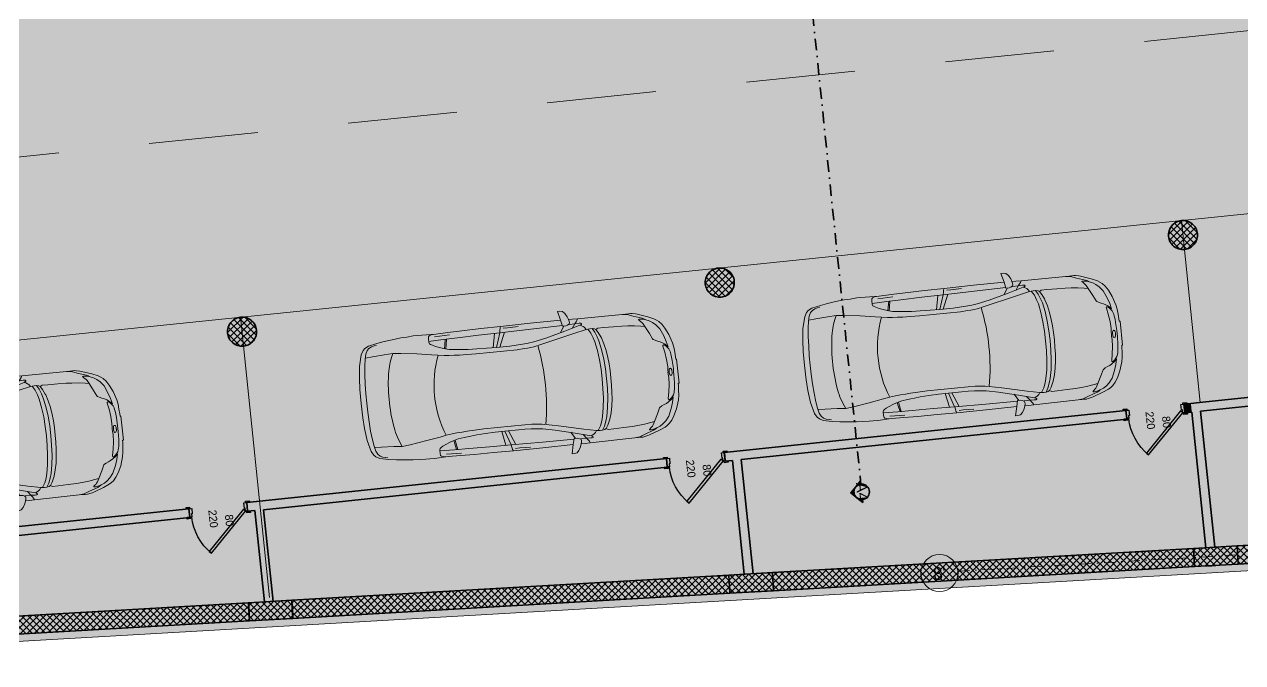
# Model space of a CAD drawing. Header units: millimetres. Extents: x 635850 to 824661, y -5878409 to -5774454.
# Drawn here: x 684148 to 700891, y -5825476 to -5816710 of the extents above; entities that cross this region are included whole.
import ezdxf

# ---------------------------------------------------------------- set-up
doc = ezdxf.new("R2010")
doc.units = ezdxf.units.MM
doc.header["$MEASUREMENT"] = 0
doc.linetypes.add('A - Long Dashed', pattern=[2750, 1500, -1250])
doc.linetypes.add('Dot & Dashed', pattern=[335.138881, 158.75, -88.194444, 0, -88.194437])
for name, color, linetype, lineweight in [('0_Pen_No__1', 7, 'Continuous', 13), ('0_Pen_No__22', 8, 'Continuous', 35), ('A - Ndertesa 3 -Muret_Pen_No__22', 8, 'Continuous', 35), ('A - Ndertesa 6 - Vijat e Bodrumit_Pen_No__1', 7, 'Continuous', 13), ('A-Ndertesa 3-Fill Bodrumi_Pen_No__121', 255, 'Continuous', 0), ('A-Ndertesa 3-Fill Bodrumi_Pen_No__2', 8, 'Continuous', 15), ('A-Ndertesa 3-Shyllat ndihmese_Pen_No__101', 252, 'Continuous', 13), ('A-Ndertesa 3-Shyllat ndihmese_Pen_No__22', 8, 'Continuous', 35), ('ARCHICAD Doors_Pen_No__22', 8, 'Continuous', 35), ('ARCHICAD Doors_Pen_No__42', 8, 'Continuous', 25)]:
    doc.layers.add(name, color=color, linetype=linetype, lineweight=lineweight)
for name, color, linetype, lineweight, true_color in [('0_Pen_No__102', 7, 'Continuous', 13, 0xcccccc), ('0_Pen_No__82', 7, 'Continuous', 20, 0xaaaaaa), ('A - Ndertesa 1 - Veturat_Pen_No__102', 7, 'Continuous', 13, 0xcccccc), ('A - Ndertesa 3 - Bodrumi -1_Pen_No__102', 7, 'Continuous', 13, 0xcccccc), ('A - Ndertesa 3 - Veturat_Pen_No__102', 7, 'Continuous', 13, 0xcccccc), ('A - Ndertesa 3 -Muret_Pen_No__82', 7, 'Continuous', 20, 0xaaaaaa), ('A-Ndertesa 3-Prerjet_Pen_No__8', 7, 'Continuous', 35, 0xa80f02), ('ARCHICAD Door Markers_Pen_No__112', 7, 'Continuous', 13, 0xd5aaaa)]:
    doc.layers.add(name, color=color, linetype=linetype, lineweight=lineweight, true_color=true_color)
for name, color, linetype in [('A - Ndertesa 3 -Muret', 7, 'Continuous'), ('A-Ndertesa 3-Prerjet', 7, 'Continuous'), ('A-Ndertesa 3-Shyllat ndihmese', 7, 'Continuous'), ('ARCHICAD Door Markers', 7, 'Continuous'), ('ARCHICAD Doors', 7, 'Continuous')]:
    doc.layers.add(name, color=color, linetype=linetype)
doc.styles.add('GENERATED_STYLE_1', font='GOTHIC.TTF')
doc.styles.add('GENERATED_STYLE_2', font='arial.ttf')
pattern_1 = [(45, (664183.82, -5827429.525), (-45.96194, 45.96194), []), (135, (664183.82, -5827429.525), (45.96194, 45.96194), [])]

# ---------------------------------------------------------------- blocks, each defined once
blk = doc.blocks.new('Wall_92', base_point=(706796, -5823780))
at = {"layer": 'A - Ndertesa 3 -Muret_Pen_No__82', "linetype": 'Continuous', "lineweight": 20, "true_color": 0xaaaaaa}
h = blk.add_hatch(dxfattribs=at)
h.set_pattern_fill('Concrete_Block', color=253, style=0, pattern_type=2)
h.set_pattern_definition(pattern_1)
h.paths.add_polyline_path([(700816, -5823873), (700830, -5824123), (706796, -5823780), (706795, -5823779), (706385, -5823802), (706370, -5823554)])
h = blk.add_hatch(dxfattribs=at)
h.set_pattern_fill('Concrete_Block', color=253, style=0, pattern_type=2)
h.set_pattern_definition(pattern_1)
h.paths.add_polyline_path([(694429, -5824240), (694443, -5824490), (700231, -5824157), (700217, -5823908)])
h = blk.add_hatch(dxfattribs=at)
h.set_pattern_fill('Concrete_Block', color=253, style=0, pattern_type=2)
h.set_pattern_definition(pattern_1)
h.paths.add_polyline_path([(687825, -5824620), (687839, -5824869), (693844, -5824524), (693830, -5824275)])
h = blk.add_hatch(dxfattribs=at)
h.set_pattern_fill('Concrete_Block', color=253, style=0, pattern_type=2)
h.set_pattern_definition(pattern_1)
h.paths.add_polyline_path([(679610, -5825333), (679131, -5825361), (679132, -5825369), (687240, -5824904), (687226, -5824654), (679596, -5825092)])
at = {"layer": 'A - Ndertesa 3 -Muret_Pen_No__22', "color": 8, "linetype": 'Continuous', "lineweight": 35, "flags": 128}
for points in [[(706370, -5823554), (700816, -5823873)], [(700217, -5823908), (694429, -5824240)], [(700830, -5824123), (706796, -5823780)], [(694443, -5824490), (700231, -5824157)], [(693830, -5824275), (687825, -5824620)], [(687839, -5824869), (693844, -5824524)], [(687226, -5824654), (679596, -5825092)], [(679132, -5825369), (687240, -5824904)]]:
    blk.add_lwpolyline(points, dxfattribs=at)
blk = doc.blocks.new('Door 25')
at = {"layer": 'ARCHICAD Doors_Pen_No__22', "color": 8, "linetype": 'Continuous', "lineweight": 35}
for p, q in [((-400, 5), (-437, 5)), ((-400, 5), (-437, 5)), ((-400, 0), (-400, 5)), ((-400, 0), (-400, 5)), ((-400, -115), (-400, 0)), ((-400, -115), (-400, 0)), ((400, 0), (400, 5)), ((400, 0), (400, 5)), ((400, 5), (437, 5)), ((400, 5), (437, 5)), ((400, -115), (400, 0)), ((400, -115), (400, 0)), ((-400, -115), (-437, -115)), ((-400, -115), (-437, -115)), ((400, -115), (437, -115)), ((400, -115), (437, -115))]:
    blk.add_line(p, q, dxfattribs=at)
at = {"layer": 'ARCHICAD Doors_Pen_No__42', "color": 8, "linetype": 'Continuous', "lineweight": 25}
for p, q in [((-182, 498), (-154, 526)), ((-154, 526), (372, 0)), ((344, -28), (-182, 498)), ((-387, 24), (-437, 24)), ((-437, 24), (-437, 5)), ((-437, 5), (-387, 5)), ((-375, 5), (-400, 5)), ((-400, 5), (-400, 0)), ((-400, 0), (-375, 0)), ((-372, 0), (-400, 0)), ((-400, 0), (-400, -115)), ((-387, 5), (-387, 24)), ((-375, 0), (-375, 5)), ((-372, -40), (-372, 0)), ((372, 0), (344, -28)), ((400, 0), (372, 0)), ((372, 0), (372, -40)), ((400, 5), (375, 5)), ((375, 5), (375, 0)), ((375, 0), (400, 0)), ((437, 24), (387, 24)), ((387, 24), (387, 5)), ((387, 5), (437, 5)), ((400, 0), (400, 5)), ((400, -115), (400, 0)), ((437, 5), (437, 24)), ((-387, -115), (-437, -115)), ((-437, -115), (-437, -134)), ((-437, -134), (-387, -134)), ((-400, -115), (-360, -115)), ((-387, -134), (-387, -115)), ((-360, -40), (-372, -40)), ((-360, -115), (-360, -40)), ((372, -40), (360, -40)), ((360, -40), (360, -115)), ((360, -115), (400, -115)), ((437, -115), (387, -115)), ((387, -115), (387, -134)), ((387, -134), (437, -134)), ((437, -134), (437, -115))]:
    blk.add_line(p, q, dxfattribs=at)
blk.add_arc((372, 0), 744, 135, 180, dxfattribs=at)
blk = doc.blocks.new('D Marker 25_2')
at = {"layer": 'ARCHICAD Door Markers_Pen_No__112', "color": 9, "lineweight": 13, "true_color": 0xd5aaaa, "char_height": 110, "attachment_point": 7, "rotation": 90, "style": 'GENERATED_STYLE_1'}
for s, insert in [('\\A1;{\\pql;\\pt0;\\fCentury Gothic|b0|i0|c0|p34;80\\fCentury Gothic|b0|i0|c0|p34;\\A1{\\H.66x;\\S^  ;}\\fCentury Gothic|b0|i0|c0|p34;\\fCentury Gothic|b0|i0|c0|p34;}', (-52, 16)), ('\\A1;{\\pql;\\pt0;\\fCentury Gothic|b0|i0|c0|p34;220\\fCentury Gothic|b0|i0|c0|p34;\\A1{\\H.66x;\\S^  ;}\\fCentury Gothic|b0|i0|c0|p34;\\fCentury Gothic|b0|i0|c0|p34;}', (168, -70))]:
    blk.add_mtext(s, dxfattribs=dict(at, insert=insert))
blk = doc.blocks.new('Wall_119', base_point=(706735, -5821229))
at = {"layer": '0_Pen_No__102', "linetype": 'Continuous', "lineweight": 0, "true_color": 0xcccccc}
for points in [[(700299, -5821904), (700311, -5822024), (705737, -5821455), (705725, -5821335)], [(700083, -5821927), (700095, -5822046), (700192, -5822036), (700180, -5821917)], [(693767, -5822590), (693780, -5822709), (699300, -5822130), (699287, -5822011)], [(687204, -5823278), (687216, -5823397), (692984, -5822792), (692972, -5822673)], [(682397, -5823782), (682410, -5823902), (686420, -5823481), (686408, -5823362)]]:
    blk.add_hatch(color=254, dxfattribs=at).paths.add_polyline_path(points)
at = {"layer": '0_Pen_No__22', "color": 8, "linetype": 'Continuous', "lineweight": 35}
for p, q in [((700083, -5821927), (700120, -5821923)), ((700083, -5821927), (700095, -5822042)), ((699287, -5822011), (699250, -5822014)), ((699287, -5822011), (699299, -5822125)), ((700095, -5822042), (700095, -5822046)), ((700095, -5822046), (700132, -5822043)), ((699300, -5822130), (699263, -5822134)), ((699299, -5822125), (699300, -5822130)), ((693767, -5822590), (693804, -5822586)), ((693767, -5822590), (693779, -5822704)), ((692972, -5822673), (692935, -5822677)), ((692972, -5822673), (692984, -5822787)), ((693779, -5822704), (693780, -5822709)), ((693780, -5822709), (693817, -5822705)), ((692984, -5822792), (692948, -5822796)), ((692984, -5822787), (692984, -5822792)), ((686408, -5823362), (686371, -5823365)), ((686408, -5823362), (686420, -5823476)), ((687204, -5823278), (687240, -5823274)), ((687204, -5823278), (687216, -5823393)), ((687216, -5823393), (687216, -5823397)), ((687216, -5823397), (687253, -5823394)), ((686420, -5823481), (686384, -5823485)), ((686420, -5823476), (686420, -5823481))]:
    blk.add_line(p, q, dxfattribs=at)
at = {"layer": '0_Pen_No__22', "color": 8, "linetype": 'Continuous', "lineweight": 35, "flags": 128}
for points in [[(705725, -5821335), (700299, -5821904)], [(700311, -5822024), (705737, -5821455)], [(700180, -5821917), (700083, -5821927)], [(699287, -5822011), (693767, -5822590)], [(700095, -5822046), (700192, -5822036)], [(693999, -5822686), (699300, -5822130)], [(692972, -5822673), (687204, -5823278)], [(693780, -5822709), (693879, -5822699)], [(687435, -5823375), (692984, -5822792)], [(686408, -5823362), (682397, -5823782)], [(687216, -5823397), (687316, -5823387)], [(682410, -5823902), (686420, -5823481)]]:
    blk.add_lwpolyline(points, dxfattribs=at)
at = {"layer": 'ARCHICAD Door Markers', "color": 161, "lineweight": 25, "true_color": 0x40a5ff, "rotation": 185.9883598797907}
for p in [(699697, -5822088), (693382, -5822751), (686818, -5823439)]:
    blk.add_blockref('D Marker 25_2', p, dxfattribs=at)
at = {"layer": 'ARCHICAD Doors', "color": 21, "linetype": 'Continuous', "lineweight": 18, "true_color": 0xff9955, "xscale": -0.9999999999999997, "zscale": 1000, "rotation": 185.9883598797907}
for p in [(699697, -5822083), (693382, -5822746), (686818, -5823434)]:
    blk.add_blockref('Door 25', p, dxfattribs=at)
blk = doc.blocks.new('Wall_122', base_point=(687363, -5823261))
at = {"layer": '0_Pen_No__102', "linetype": 'Continuous', "lineweight": 0, "true_color": 0xcccccc}
blk.add_hatch(color=254, dxfattribs=at).paths.add_polyline_path([(687316, -5823387), (687447, -5824641), (687567, -5824635), (687435, -5823375)])
at = {"layer": '0_Pen_No__22', "color": 8, "linetype": 'Continuous', "lineweight": 35, "flags": 128}
for points in [[(687316, -5823387), (687447, -5824641)], [(687567, -5824635), (687435, -5823375)]]:
    blk.add_lwpolyline(points, dxfattribs=at)
blk = doc.blocks.new('Wall_123', base_point=(693927, -5822573))
at = {"layer": '0_Pen_No__102', "linetype": 'Continuous', "lineweight": 0, "true_color": 0xcccccc}
blk.add_hatch(color=254, dxfattribs=at).paths.add_polyline_path([(693879, -5822699), (694043, -5824262), (694163, -5824256), (693999, -5822686)])
at = {"layer": '0_Pen_No__22', "color": 8, "linetype": 'Continuous', "lineweight": 35, "flags": 128}
for points in [[(693879, -5822699), (694043, -5824262)], [(694163, -5824256), (693999, -5822686)]]:
    blk.add_lwpolyline(points, dxfattribs=at)
blk = doc.blocks.new('Wall_124', base_point=(700239, -5821911))
at = {"layer": '0_Pen_No__102', "linetype": 'Continuous', "lineweight": 0, "true_color": 0xcccccc}
for points in [[(700299, -5821904), (700180, -5821917), (700387, -5823898), (700507, -5823891)], [(700524, -5824141), (700414, -5824147), (700414, -5824152)]]:
    blk.add_hatch(color=254, dxfattribs=at).paths.add_polyline_path(points)
at = {"layer": '0_Pen_No__22', "color": 8, "linetype": 'Continuous', "lineweight": 35, "flags": 128}
for points in [[(700299, -5821904), (700180, -5821917)], [(700180, -5821917), (700180, -5821917)], [(700299, -5821904), (700299, -5821904)], [(700192, -5822036), (700387, -5823898)], [(700507, -5823891), (700311, -5822024)], [(700414, -5824152), (700524, -5824141)], [(700414, -5824147), (700414, -5824152)]]:
    blk.add_lwpolyline(points, dxfattribs=at)
blk = doc.blocks.new('Column_144', base_point=(700072, -5819603))
at = {"layer": 'A-Ndertesa 3-Shyllat ndihmese_Pen_No__101', "linetype": 'Continuous', "lineweight": 13}
h = blk.add_hatch(dxfattribs=at)
h.set_pattern_fill('Concrete_Block', color=252, style=0, pattern_type=2)
h.set_pattern_definition(pattern_1)
h.paths.add_polyline_path([(699873, -5819624, 0.414214), (700092, -5819802, 0.414214), (700270, -5819583, 0.414214), (700051, -5819404, 0.414214)])
at = {"layer": 'A-Ndertesa 3-Shyllat ndihmese_Pen_No__22', "color": 8, "linetype": 'Continuous', "lineweight": 35, "flags": 128}
blk.add_lwpolyline([(699873, -5819624, 0.414214), (700092, -5819802, 0.414214), (700270, -5819583, 0.414214), (700051, -5819404, 0.414214)], format="xyb", close=True, dxfattribs=at)
blk = doc.blocks.new('Column_145', base_point=(693705, -5820256))
at = {"layer": 'A-Ndertesa 3-Shyllat ndihmese_Pen_No__101', "linetype": 'Continuous', "lineweight": 13}
h = blk.add_hatch(dxfattribs=at)
h.set_pattern_fill('Concrete_Block', color=252, style=0, pattern_type=2)
h.set_pattern_definition(pattern_1)
h.paths.add_polyline_path([(693506, -5820277, 0.414214), (693725, -5820455, 0.414214), (693904, -5820236, 0.414214), (693685, -5820057, 0.414214)])
at = {"layer": 'A-Ndertesa 3-Shyllat ndihmese_Pen_No__22', "color": 8, "linetype": 'Continuous', "lineweight": 35, "flags": 128}
blk.add_lwpolyline([(693506, -5820277, 0.414214), (693725, -5820455, 0.414214), (693904, -5820236, 0.414214), (693685, -5820057, 0.414214)], format="xyb", close=True, dxfattribs=at)
blk = doc.blocks.new('Column_146', base_point=(687140, -5820930))
at = {"layer": 'A-Ndertesa 3-Shyllat ndihmese_Pen_No__101', "linetype": 'Continuous', "lineweight": 13}
h = blk.add_hatch(dxfattribs=at)
h.set_pattern_fill('Concrete_Block', color=252, style=0, pattern_type=2)
h.set_pattern_definition(pattern_1)
h.paths.add_polyline_path([(686941, -5820950, 0.414214), (687160, -5821129, 0.414214), (687339, -5820909, 0.414214), (687119, -5820731, 0.414214)])
at = {"layer": 'A-Ndertesa 3-Shyllat ndihmese_Pen_No__22', "color": 8, "linetype": 'Continuous', "lineweight": 35, "flags": 128}
blk.add_lwpolyline([(686941, -5820950, 0.414214), (687160, -5821129, 0.414214), (687339, -5820909, 0.414214), (687119, -5820731, 0.414214)], format="xyb", close=True, dxfattribs=at)
blk = doc.blocks.new('Column_149', base_point=(700524, -5824015))
at = {"layer": 'A-Ndertesa 3-Shyllat ndihmese_Pen_No__101', "linetype": 'Continuous', "lineweight": 13}
h = blk.add_hatch(dxfattribs=at)
h.set_pattern_fill('Concrete_Block', color=252, style=0, pattern_type=2)
h.set_pattern_definition(pattern_1)
h.paths.add_polyline_path([(700231, -5824157), (700830, -5824123), (700816, -5823873), (700217, -5823908)])
at = {"layer": 'A-Ndertesa 3-Shyllat ndihmese_Pen_No__22', "color": 8, "linetype": 'Continuous', "lineweight": 35, "flags": 128}
blk.add_lwpolyline([(700231, -5824157), (700830, -5824123), (700816, -5823873), (700217, -5823908)], close=True, dxfattribs=at)
blk = doc.blocks.new('Column_150', base_point=(694137, -5824382))
at = {"layer": 'A-Ndertesa 3-Shyllat ndihmese_Pen_No__101', "linetype": 'Continuous', "lineweight": 13}
h = blk.add_hatch(dxfattribs=at)
h.set_pattern_fill('Concrete_Block', color=252, style=0, pattern_type=2)
h.set_pattern_definition(pattern_1)
h.paths.add_polyline_path([(693844, -5824524), (694443, -5824490), (694429, -5824240), (693830, -5824275)])
at = {"layer": 'A-Ndertesa 3-Shyllat ndihmese_Pen_No__22', "color": 8, "linetype": 'Continuous', "lineweight": 35, "flags": 128}
blk.add_lwpolyline([(693844, -5824524), (694443, -5824490), (694429, -5824240), (693830, -5824275)], close=True, dxfattribs=at)
blk = doc.blocks.new('Column_151', base_point=(687532, -5824762))
at = {"layer": 'A-Ndertesa 3-Shyllat ndihmese_Pen_No__101', "linetype": 'Continuous', "lineweight": 13}
h = blk.add_hatch(dxfattribs=at)
h.set_pattern_fill('Concrete_Block', color=252, style=0, pattern_type=2)
h.set_pattern_definition(pattern_1)
h.paths.add_polyline_path([(687240, -5824904), (687839, -5824869), (687825, -5824620), (687226, -5824654)])
at = {"layer": 'A-Ndertesa 3-Shyllat ndihmese_Pen_No__22', "color": 8, "linetype": 'Continuous', "lineweight": 35, "flags": 128}
blk.add_lwpolyline([(687240, -5824904), (687839, -5824869), (687825, -5824620), (687226, -5824654)], close=True, dxfattribs=at)
blk = doc.blocks.new('Car 05 25')
at = {"layer": 'A - Ndertesa 1 - Veturat_Pen_No__102', "color": 254, "linetype": 'Continuous', "lineweight": 13, "true_color": 0xcccccc}
for p, q in [((139, 832), (165, 840)), ((165, 840), (195, 844)), ((195, 844), (231, 846)), ((1121, 838), (1120, 836)), ((1130, 859), (1121, 838)), ((1958, 858), (1977, 777)), ((2075, 836), (2068, 858)), ((2182, 834), (2193, 856)), ((2808, 853), (2877, 843)), ((2877, 843), (2954, 814)), ((-768, 602), (-751, 670)), ((-729, 716), (-751, 670)), ((-701, 743), (-729, 716)), ((-665, 761), (-701, 743)), ((-627, 772), (-665, 761)), ((-595, 778), (-627, 772)), ((125, 791), (129, 820)), ((126, 744), (125, 791)), ((327, 762), (125, 756)), ((132, 723), (126, 744)), ((129, 820), (139, 832)), ((147, 711), (132, 723)), ((171, 697), (147, 711)), ((213, 677), (171, 697)), ((211, 809), (418, 816)), ((266, 655), (213, 677)), ((522, 765), (327, 762)), ((339, 683), (330, 634)), ((355, 762), (339, 683)), ((357, 683), (347, 629)), ((373, 763), (357, 683)), ((814, 769), (522, 765)), ((1109, 774), (814, 769)), ((1036, 773), (997, 579)), ((1042, 578), (1108, 774)), ((1173, 775), (1090, 578)), ((1115, 809), (1109, 774)), ((1109, 774), (1538, 780)), ((1120, 833), (1115, 809)), ((1120, 836), (1120, 833)), ((1163, 830), (1220, 829)), ((1220, 829), (1370, 831)), ((1538, 780), (1975, 786)), ((2000, 702), (1730, 634)), ((1939, 686), (1996, 777)), ((1977, 777), (2020, 777)), ((2000, 702), (2214, 763)), ((2020, 777), (2044, 783)), ((2044, 783), (2063, 792)), ((2063, 792), (2070, 800)), ((2069, 788), (2065, 794)), ((2069, 788), (2148, 790)), ((2070, 800), (2075, 809)), ((2075, 809), (2075, 836)), ((2107, 732), (2148, 790)), ((2122, 660), (2294, 698)), ((2148, 790), (2167, 814)), ((2148, 790), (2206, 792)), ((2167, 814), (2182, 834)), ((2206, 792), (2227, 791)), ((2227, 770), (2214, 763)), ((2214, 763), (2238, 752)), ((2227, 791), (2233, 790)), ((2234, 774), (2227, 770)), ((2233, 790), (2238, 787)), ((2238, 777), (2234, 774)), ((2241, 784), (2238, 787)), ((2238, 777), (2241, 781)), ((2238, 752), (2259, 740)), ((2241, 781), (2241, 784)), ((2259, 740), (2269, 731)), ((2269, 731), (2279, 722)), ((2279, 722), (2294, 698)), ((2294, 698), (2317, 701)), ((2294, 698), (2294, 698)), ((2317, 701), (2346, 703)), ((2355, 640), (2317, 701)), ((2346, 703), (2379, 702)), ((2410, 649), (2379, 702)), ((2379, 702), (2411, 694)), ((2411, 694), (2411, 694)), ((2429, 682), (2411, 694)), ((2429, 682), (2457, 700)), ((2429, 682), (2429, 682)), ((2429, 682), (2457, 640)), ((2457, 700), (2535, 698)), ((2535, 698), (2535, 698)), ((2535, 698), (2673, 696)), ((2673, 696), (2787, 691)), ((2787, 691), (2868, 687)), ((2868, 687), (2960, 679)), ((2960, 679), (2868, 687)), ((2904, 833), (2905, 833)), ((2954, 814), (3076, 775)), ((2960, 679), (3047, 666)), ((3022, 758), (3024, 762)), ((3024, 754), (3022, 758)), ((3024, 762), (3035, 765)), ((3038, 743), (3024, 754)), ((3035, 765), (3047, 764)), ((3051, 731), (3038, 743)), ((3047, 764), (3061, 763)), ((3065, 715), (3051, 731)), ((3061, 763), (3090, 757)), ((3077, 698), (3065, 715)), ((3100, 763), (3076, 775)), ((3100, 657), (3077, 698)), ((3090, 757), (3108, 751)), ((3114, 753), (3100, 763)), ((3108, 751), (3123, 746)), ((3123, 746), (3114, 753)), ((3170, 727), (3123, 746)), ((3212, 701), (3170, 727)), ((3254, 663), (3212, 701)), ((-783, 510), (-795, 391)), ((-768, 602), (-783, 510)), ((-764, 617), (-666, 624)), ((-666, 624), (-501, 634)), ((-501, 634), (-383, 642)), ((-383, 642), (-274, 631)), ((-274, 631), (-56, 601)), ((-56, 601), (146, 567)), ((146, 567), (233, 552)), ((233, 552), (315, 541)), ((319, 636), (266, 655)), ((315, 541), (384, 535)), ((393, 618), (319, 636)), ((384, 535), (454, 530)), ((475, 607), (393, 618)), ((454, 530), (526, 526)), ((521, 602), (475, 607)), ((570, 597), (521, 602)), ((526, 526), (628, 522)), ((653, 591), (570, 597)), ((628, 522), (757, 518)), ((773, 585), (653, 591)), ((757, 518), (1323, 518)), ((907, 580), (773, 585)), ((1042, 578), (907, 580)), ((1228, 578), (1042, 578)), ((1316, 580), (1228, 578)), ((1403, 584), (1316, 580)), ((1323, 518), (1420, 522)), ((1484, 590), (1403, 584)), ((1420, 522), (1467, 524)), ((1467, 524), (1511, 528)), ((1562, 601), (1484, 590)), ((1511, 528), (1554, 533)), ((1554, 533), (1597, 541)), ((1730, 634), (1562, 601)), ((1597, 541), (1597, 541)), ((1611, 544), (1780, 582)), ((1780, 582), (1953, 621)), ((1953, 621), (2122, 660)), ((2380, 575), (2355, 640)), ((2397, 514), (2380, 575)), ((2419, 396), (2397, 514)), ((2436, 583), (2410, 649)), ((2454, 522), (2436, 583)), ((2478, 401), (2454, 522)), ((2457, 640), (2487, 574)), ((2487, 574), (2492, 562)), ((2492, 562), (2518, 477)), ((3047, 666), (3100, 657)), ((3153, 554), (3100, 657)), ((3190, 476), (3153, 554)), ((3302, 603), (3254, 663)), ((3302, 603), (3346, 501)), ((-795, 391), (-802, 259)), ((2434, 266), (2419, 396)), ((2494, 269), (2478, 401)), ((2518, 477), (2538, 384)), ((2538, 384), (2551, 286)), ((3199, 467), (3190, 476)), ((3221, 454), (3199, 467)), ((3256, 439), (3221, 454)), ((3288, 425), (3256, 439)), ((3319, 408), (3288, 425)), ((3353, 384), (3319, 408)), ((3325, 377), (3321, 370)), ((3321, 370), (3321, 362)), ((3321, 362), (3338, 277)), ((3328, 380), (3325, 377)), ((3338, 379), (3328, 380)), ((3364, 358), (3338, 379)), ((3346, 501), (3374, 420)), ((3377, 360), (3353, 384)), ((3397, 316), (3364, 358)), ((3391, 344), (3374, 420)), ((3391, 344), (3377, 360)), ((-802, 259), (-807, 125)), ((2442, 132), (2434, 266)), ((2503, 133), (2494, 269)), ((2551, 286), (2560, 194)), ((2560, 194), (2564, 101)), ((3338, 277), (3352, 173)), ((3352, 173), (3358, 76)), ((3408, 289), (3397, 316)), ((3408, 289), (3414, 267)), ((3414, 267), (3418, 243)), ((3418, 243), (3424, 201)), ((3424, 201), (3428, 152)), ((-807, 125), (-808, 0)), ((-807, -125), (-808, 0)), ((2444, 0), (2442, 132)), ((2444, 0), (2442, -132)), ((2506, 0), (2503, 133)), ((2564, 101), (2566, 0)), ((2564, -101), (2566, 0)), ((3354, 28), (3358, 76)), ((3354, 28), (3354, -1)), ((3354, -28), (3354, 1)), ((3371, 12), (3370, -1)), ((3371, -12), (3370, 1)), ((3372, 24), (3371, 12)), ((3376, 39), (3372, 24)), ((3382, 47), (3376, 39)), ((3386, 48), (3382, 47)), ((3386, 48), (3394, 48)), ((3399, 47), (3394, 48)), ((3404, 39), (3399, 47)), ((3404, 39), (3408, 24)), ((3408, 24), (3410, 8)), ((3410, 8), (3410, 0)), ((3432, 40), (3428, 152)), ((3432, 57), (3432, 57)), ((3432, 0), (3432, 40)), ((3432, 0), (3432, -40)), ((-802, -259), (-807, -125)), ((2442, -132), (2434, -266)), ((2503, -133), (2494, -269)), ((2506, 0), (2503, -133)), ((2560, -194), (2564, -101)), ((3352, -173), (3358, -76)), ((3354, -28), (3358, -76)), ((3372, -24), (3371, -12)), ((3376, -39), (3372, -24)), ((3382, -47), (3376, -39)), ((3386, -48), (3382, -47)), ((3386, -48), (3394, -48)), ((3399, -47), (3394, -48)), ((3404, -39), (3399, -47)), ((3404, -39), (3408, -24)), ((3408, -24), (3410, -8)), ((3410, -8), (3410, 0)), ((3424, -201), (3428, -152)), ((3432, -40), (3428, -152)), ((3432, -57), (3432, -57)), ((-795, -391), (-802, -259)), ((2434, -266), (2419, -396)), ((2494, -269), (2478, -401)), ((2538, -384), (2551, -286)), ((2551, -286), (2560, -194)), ((3321, -362), (3338, -277)), ((3338, -277), (3352, -173)), ((3397, -316), (3364, -358)), ((3408, -289), (3397, -316)), ((3408, -289), (3414, -267)), ((3414, -267), (3418, -243)), ((3418, -243), (3424, -201)), ((-783, -510), (-795, -391)), ((2419, -396), (2397, -514)), ((2478, -401), (2454, -522)), ((2492, -562), (2518, -477)), ((2518, -477), (2538, -384)), ((3190, -476), (3153, -554)), ((3199, -467), (3190, -476)), ((3221, -454), (3199, -467)), ((3256, -439), (3221, -454)), ((3288, -425), (3256, -439)), ((3319, -408), (3288, -425)), ((3302, -603), (3346, -501)), ((3353, -384), (3319, -408)), ((3321, -370), (3321, -362)), ((3325, -377), (3321, -370)), ((3328, -380), (3325, -377)), ((3338, -379), (3328, -380)), ((3364, -358), (3338, -379)), ((3346, -501), (3374, -420)), ((3377, -360), (3353, -384)), ((3391, -344), (3374, -420)), ((3391, -344), (3377, -360)), ((-768, -602), (-783, -510)), ((-768, -602), (-751, -670)), ((-764, -617), (-666, -624)), ((-666, -624), (-501, -634)), ((-501, -634), (-383, -642)), ((-383, -642), (-274, -631)), ((-274, -631), (-56, -601)), ((-56, -601), (146, -567)), ((146, -567), (233, -552)), ((266, -655), (213, -677)), ((233, -552), (315, -541)), ((319, -636), (266, -655)), ((315, -541), (384, -535)), ((393, -618), (319, -636)), ((339, -683), (330, -634)), ((357, -683), (347, -629)), ((384, -535), (454, -530)), ((475, -607), (393, -618)), ((454, -530), (526, -526)), ((521, -602), (475, -607)), ((570, -597), (521, -602)), ((526, -526), (628, -522)), ((653, -591), (570, -597)), ((628, -522), (757, -518)), ((773, -585), (653, -591)), ((757, -518), (1323, -518)), ((907, -580), (773, -585)), ((1042, -578), (907, -580)), ((1036, -773), (997, -579)), ((1042, -578), (1108, -774)), ((1228, -578), (1042, -578)), ((1173, -775), (1090, -578)), ((1316, -580), (1228, -578)), ((1403, -584), (1316, -580)), ((1323, -518), (1420, -522)), ((1484, -590), (1403, -584)), ((1420, -522), (1467, -524)), ((1467, -524), (1511, -528)), ((1562, -601), (1484, -590)), ((1511, -528), (1554, -533)), ((1554, -533), (1597, -541)), ((1730, -634), (1562, -601)), ((1597, -541), (1597, -541)), ((1611, -544), (1780, -582)), ((2000, -702), (1730, -634)), ((1780, -582), (1953, -621)), ((1953, -621), (2122, -660)), ((2122, -660), (2294, -698)), ((2355, -640), (2317, -701)), ((2380, -575), (2355, -640)), ((2410, -649), (2379, -702)), ((2397, -514), (2380, -575)), ((2436, -583), (2410, -649)), ((2429, -682), (2457, -640)), ((2454, -522), (2436, -583)), ((2457, -640), (2487, -574)), ((2487, -574), (2492, -562)), ((2960, -679), (3047, -666)), ((3047, -666), (3100, -657)), ((3100, -657), (3077, -698)), ((3153, -554), (3100, -657)), ((3254, -663), (3212, -701)), ((3302, -603), (3254, -663)), ((-729, -716), (-751, -670)), ((-701, -743), (-729, -716)), ((-665, -761), (-701, -743)), ((-627, -772), (-665, -761)), ((-595, -778), (-627, -772)), ((126, -744), (125, -791)), ((327, -762), (125, -756)), ((125, -791), (129, -820)), ((132, -723), (126, -744)), ((129, -820), (139, -832)), ((147, -711), (132, -723)), ((139, -832), (165, -840)), ((171, -697), (147, -711)), ((213, -677), (171, -697)), ((211, -809), (418, -816)), ((522, -765), (327, -762)), ((355, -762), (339, -683)), ((373, -763), (357, -683)), ((814, -769), (522, -765)), ((1109, -774), (814, -769)), ((1109, -774), (1538, -780)), ((1115, -809), (1109, -774)), ((1120, -833), (1115, -809)), ((1120, -836), (1120, -833)), ((1121, -838), (1120, -836)), ((1163, -830), (1220, -829)), ((1220, -829), (1370, -831)), ((1538, -780), (1975, -786)), ((1939, -686), (1996, -777)), ((1958, -858), (1977, -777)), ((1977, -777), (2020, -777)), ((2000, -702), (2214, -763)), ((2020, -777), (2044, -783)), ((2044, -783), (2063, -792)), ((2063, -792), (2070, -800)), ((2069, -788), (2065, -794)), ((2075, -836), (2068, -858)), ((2069, -788), (2148, -790)), ((2070, -800), (2075, -809)), ((2075, -809), (2075, -836)), ((2107, -732), (2148, -790)), ((2148, -790), (2167, -814)), ((2148, -790), (2206, -792)), ((2167, -814), (2182, -834)), ((2182, -834), (2193, -856)), ((2206, -792), (2227, -791)), ((2214, -763), (2238, -752)), ((2227, -770), (2214, -763)), ((2234, -774), (2227, -770)), ((2227, -791), (2233, -790)), ((2233, -790), (2238, -787)), ((2238, -777), (2234, -774)), ((2238, -752), (2259, -740)), ((2238, -777), (2241, -781)), ((2241, -784), (2238, -787)), ((2241, -781), (2241, -784)), ((2259, -740), (2269, -731)), ((2269, -731), (2279, -722)), ((2279, -722), (2294, -698)), ((2294, -698), (2317, -701)), ((2294, -698), (2294, -698)), ((2317, -701), (2346, -703)), ((2346, -703), (2379, -702)), ((2379, -702), (2411, -694)), ((2429, -682), (2411, -694)), ((2411, -694), (2411, -694)), ((2429, -682), (2429, -682)), ((2429, -682), (2457, -700)), ((2457, -700), (2535, -698)), ((2535, -698), (2673, -696)), ((2535, -698), (2535, -698)), ((2673, -696), (2787, -691)), ((2787, -691), (2868, -687)), ((2868, -687), (2960, -679)), ((2960, -679), (2868, -687)), ((2877, -843), (2954, -814)), ((2954, -814), (3076, -775)), ((3024, -754), (3022, -758)), ((3022, -758), (3024, -762)), ((3038, -743), (3024, -754)), ((3024, -762), (3035, -765)), ((3035, -765), (3047, -764)), ((3051, -731), (3038, -743)), ((3047, -764), (3061, -763)), ((3065, -715), (3051, -731)), ((3061, -763), (3090, -757)), ((3077, -698), (3065, -715)), ((3100, -763), (3076, -775)), ((3090, -757), (3108, -751)), ((3114, -753), (3100, -763)), ((3108, -751), (3123, -746)), ((3123, -746), (3114, -753)), ((3170, -727), (3123, -746)), ((3212, -701), (3170, -727)), ((165, -840), (195, -844)), ((195, -844), (231, -846)), ((1130, -859), (1121, -838)), ((2808, -853), (2877, -843))]:
    blk.add_line(p, q, dxfattribs=at)
at = {"layer": 'A - Ndertesa 1 - Veturat_Pen_No__102', "color": 254, "linetype": 'Continuous', "lineweight": 13, "true_color": 0xcccccc, "flags": 128}
blk.add_lwpolyline([(-483, -817), (-372, -830), (-252, -841), (-168, -845), (-78, -851), (-24, -852), (40, -852), (231, -846), (400, -848), (591, -852), (857, -856), (1130, -859), (1536, -860), (1958, -858), (1929, -983), (1961, -983), (1997, -975), (2027, -945), (2055, -898), (2068, -858), (2120, -857), (2193, -856), (2808, -853), (2856, -853), (2891, -853), (2923, -852), (2945, -849), (2990, -840), (3014, -833), (3154, -783), (3236, -748), (3269, -728), (3299, -706), (3337, -663), (3374, -604), (3418, -513), (3457, -393), (3468, -331), (3474, -264), (3478, -200), (3479, -165), (3490, -165), (3490, 165), (3479, 165), (3478, 200), (3474, 264), (3468, 331), (3457, 393), (3418, 513), (3374, 604), (3337, 663), (3299, 706), (3269, 728), (3236, 748), (3154, 783), (3014, 833), (2990, 840), (2945, 849), (2923, 852), (2891, 853), (2856, 853), (2808, 853), (2193, 856), (2120, 857), (2068, 858), (2055, 898), (2027, 945), (1997, 975), (1961, 983), (1929, 983), (1958, 858), (1536, 860), (1130, 859), (857, 856), (591, 852), (400, 848), (231, 846), (40, 852), (-24, 852), (-78, 851), (-168, 845), (-252, 841), (-372, 830), (-483, 817), (-585, 801), (-706, 776), (-758, 747), (-785, 722), (-815, 668), (-855, 511), (-875, 345), (-883, 195), (-885, 0), (-883, -195), (-875, -345), (-855, -511), (-815, -668), (-785, -722), (-758, -747), (-706, -776), (-585, -801)], close=True, dxfattribs=at)
at = {"layer": 'A - Ndertesa 1 - Veturat_Pen_No__102', "color": 254, "linetype": 'Continuous', "lineweight": 13, "true_color": 0xcccccc}
for centre, radius, start, end in [((493, 218), 973, 154.1545, 170.9117), ((1650, 0), 1520, 158.6992, 201.3008), ((-1245, 0), 2907, 349.2142, 10.7858), ((1856, -2), 2354, 170.8804, 189.9223), ((493, -218), 973, 191.2305, 205.8455)]:
    blk.add_arc(centre, radius, start, end, dxfattribs=at)
blk = doc.blocks.new('Cutting Plane_7', base_point=(692368, -5791080))
at = {"layer": 'A-Ndertesa 3-Prerjet_Pen_No__8', "linetype": 'Continuous', "lineweight": 35, "true_color": 0xa80f02}
for points in [[(695589, -5823212, -0.414214), (695573, -5823063), (695506, -5823145)], [(695640, -5822981), (695573, -5823063, -0.198912), (695645, -5823024)], [(695671, -5823279), (695666, -5823236, -0.198912), (695589, -5823212)]]:
    blk.add_hatch(color=14, dxfattribs=at).paths.add_polyline_path(points)
at = {"layer": 'A-Ndertesa 3-Prerjet_Pen_No__8', "color": 14, "linetype": 'Dot & Dashed', "lineweight": 35, "true_color": 0xa80f02}
blk.add_line((692383, -5791229), (695640, -5822981), dxfattribs=at)
at = {"layer": 'A-Ndertesa 3-Prerjet_Pen_No__8', "color": 14, "linetype": 'Continuous', "lineweight": 35, "true_color": 0xa80f02, "flags": 128}
for points in [[(695589, -5823212, -0.414214), (695573, -5823063), (695506, -5823145)], [(695640, -5822981), (695645, -5823024, 0.198912), (695573, -5823063)], [(695671, -5823279), (695666, -5823236, -0.198912), (695589, -5823212)]]:
    blk.add_lwpolyline(points, format="xyb", close=True, dxfattribs=at)
at = {"layer": 'A-Ndertesa 3-Prerjet_Pen_No__8', "color": 14, "linetype": 'Continuous', "lineweight": 35, "true_color": 0xa80f02}
blk.add_circle((695656, -5823130), 106, dxfattribs=at)
at = {"layer": 'A-Ndertesa 3-Prerjet_Pen_No__8', "color": 14, "lineweight": 35, "true_color": 0xa80f02, "insert": (695602, -5823262), "char_height": 150, "attachment_point": 9, "rotation": 275.8573, "style": 'GENERATED_STYLE_2'}
blk.add_mtext('\\A1;{\\pqr;\\pt0;\\fArial|b0|i0|c0|p34;A4}', dxfattribs=at)

msp = doc.modelspace()

# ---------------------------------------------------------------- hatches: boundary and pattern name
at = {"layer": 'A-Ndertesa 3-Fill Bodrumi_Pen_No__121', "linetype": 'Continuous', "lineweight": 0, "true_color": 0x3f3f3f}
msp.add_hatch(color=250, dxfattribs=at).paths.add_polyline_path([(703555.3, -5790235.6), (707005.6, -5823868.4), (679022.7, -5825475.9), (675700.6, -5793093.2)])

# ---------------------------------------------------------------- linework, layer by layer
at = {"layer": '0_Pen_No__82', "color": 253, "linetype": 'Continuous', "lineweight": 20, "true_color": 0xaaaaaa, "flags": 128}
for points in [[(680617.6, -5821397.8), (706480, -5818744.7)], [(700051.5, -5819404.1), (700307.9, -5821903.4), (700307.9, -5821903.5)], [(687118.9, -5820724.8), (687514.6, -5824581.3)]]:
    msp.add_lwpolyline(points, dxfattribs=at)
at = {"layer": 'A - Ndertesa 3 - Bodrumi -1_Pen_No__102', "color": 254, "linetype": 'A - Long Dashed', "lineweight": 13, "true_color": 0xcccccc, "flags": 128}
msp.add_lwpolyline([(701033.6, -5816790.8), (678370.2, -5819115.7)], dxfattribs=at)
at = {"layer": 'A - Ndertesa 6 - Vijat e Bodrumit_Pen_No__1', "color": 7, "linetype": 'Dot & Dashed', "lineweight": 13}
msp.add_line((696977.8, -5824219.9), (728016.2, -5822421.1), dxfattribs=at)
at = {"layer": 'A - Ndertesa 6 - Vijat e Bodrumit_Pen_No__1', "color": 7, "linetype": 'Continuous', "lineweight": 13}
msp.add_circle((696724.5, -5824245.9), 254.6, dxfattribs=at)
at = {"layer": 'A-Ndertesa 3-Fill Bodrumi_Pen_No__2', "color": 8, "linetype": 'Continuous', "lineweight": 15, "flags": 128}
msp.add_lwpolyline([(703555.3, -5790235.6), (707005.6, -5823868.4), (679022.7, -5825475.9), (675700.6, -5793093.2)], close=True, dxfattribs=at)

# ---------------------------------------------------------------- block references
at = {"color": 8, "lineweight": 35}
for name, p in [('Wall_119', (706734.9, -5821229.3)), ('Wall_124', (700239.3, -5821910.6)), ('Wall_123', (693926.5, -5822572.9)), ('Wall_122', (687362.7, -5823261.5))]:
    msp.add_blockref(name, p, dxfattribs=at)
at = {"layer": 'A - Ndertesa 3 - Veturat_Pen_No__102', "color": 254, "linetype": 'Continuous', "lineweight": 13, "true_color": 0xcccccc, "xscale": -1, "zscale": 1000, "rotation": 185.8572970547422}
for p in [(695751.2, -5821306), (689657, -5821828), (682019.4, -5822611.5)]:
    msp.add_blockref('Car 05 25', p, dxfattribs=at)
at = {"layer": 'A - Ndertesa 3 -Muret', "color": 8, "lineweight": 35}
msp.add_blockref('Wall_92', (706795.5, -5823780.3), dxfattribs=at)
at = {"layer": 'A-Ndertesa 3-Prerjet', "color": 14, "lineweight": 35, "true_color": 0xa80f02}
msp.add_blockref('Cutting Plane_7', (692367.7, -5791079.9), dxfattribs=at)
at = {"layer": 'A-Ndertesa 3-Shyllat ndihmese', "color": 8, "lineweight": 35}
for name, p in [('Column_144', (700071.5, -5819603.1)), ('Column_145', (693704.9, -5820256.2)), ('Column_146', (687139.6, -5820929.6)), ('Column_149', (700523.6, -5824015.4)), ('Column_150', (694136.7, -5824382.3)), ('Column_151', (687532.5, -5824761.7))]:
    msp.add_blockref(name, p, dxfattribs=at)

# ---------------------------------------------------------------- texts
at = {"layer": '0_Pen_No__1', "color": 7, "linetype": 'Continuous', "lineweight": 13, "insert": (696734.2, -5824340), "char_height": 175, "attachment_point": 8, "rotation": 5.86682, "style": 'GENERATED_STYLE_1'}
msp.add_mtext("\\A1;{\\pqc;\\fCentury Gothic|b0|i0|c0|p34;8\\fCentury Gothic|b0|i0|c0|p34;'}", dxfattribs=at)

doc.saveas('drawing.dxf')
